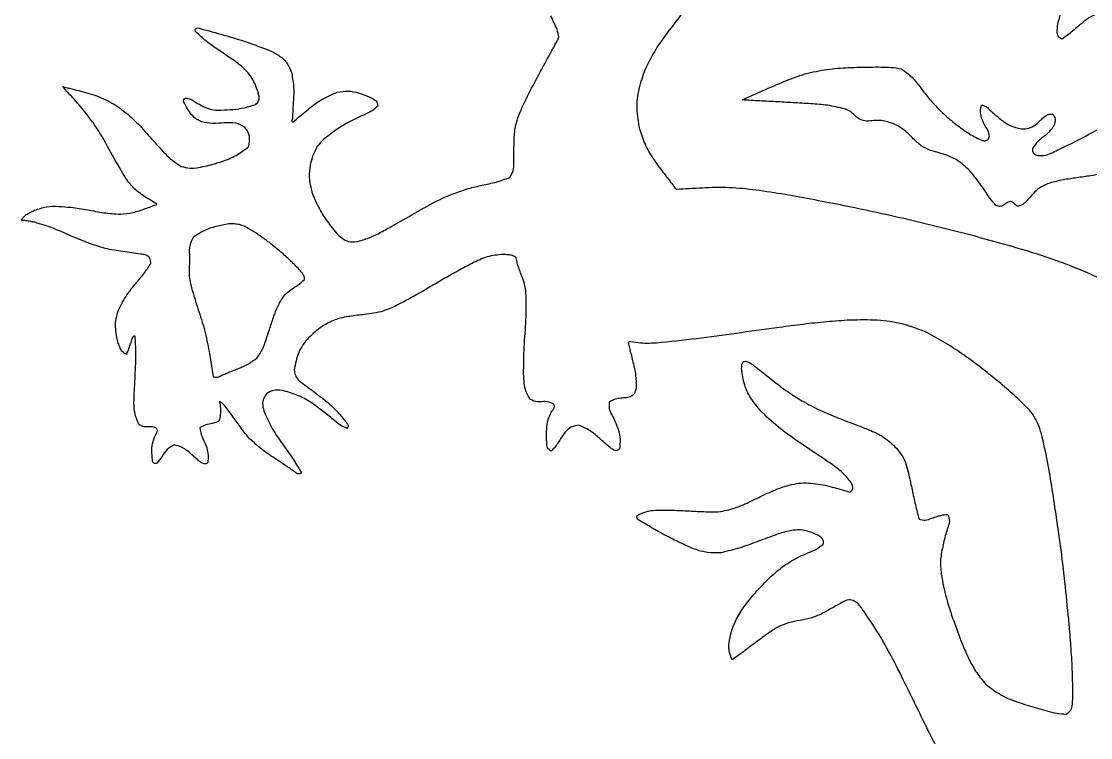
# Model space of a CAD drawing. Extents: x 0 to 290, y 41 to 325.
# Drawn here: x 0 to 127.6, y 148.6 to 234.1 of the extents above; entities that cross this region are included whole.
import ezdxf

# ---------------------------------------------------------------- set-up
doc = ezdxf.new("R2010")
doc.units = 0
doc.layers.get('0').update_dxf_attribs({"linetype": 'CONTINUOUS'})

msp = doc.modelspace()

# ---------------------------------------------------------------- linework, layer by layer
at = {"color": 7}
for points, knots in [([(124.193864, 231.966064), (124.026789, 232.069487), (123.685767, 232.280584), (123.637878, 232.905845), (123.692732, 233.737297), (123.965851, 234.844143), (124.544774, 236.103785), (124.883986, 236.966538), (125.053513, 237.397713)], [0, 0, 0, 0, 0.557717, 1.138368, 1.722043, 3.105797, 4.496334, 5.885578, 5.885578, 5.885578, 5.885578]), ([(78.980736, 235.164771), (78.418905, 234.443666), (77.29545, 233.00172), (75.65974, 230.790528), (74.846768, 229.150219), (74.440627, 228.33076)], [0, 0, 0, 0, 2.744002, 5.486996, 8.225341, 8.225341, 8.225341, 8.225341]), ([(129.196818, 234.984996), (128.836904, 234.978144), (128.113566, 234.964374), (127.190282, 234.362893), (126.639243, 233.915194), (126.363307, 233.691007)], [0, 0, 0, 0, 1.059037, 2.128407, 3.201017, 3.201017, 3.201017, 3.201017]), ([(64.167173, 232.233329), (64.104226, 232.52749), (63.977989, 233.117412), (63.571294, 233.927987), (63.329957, 234.479164), (63.209311, 234.754702)], [0, 0, 0, 0, 0.898636, 1.802163, 2.705356, 2.705356, 2.705356, 2.705356]), ([(126.363307, 233.691007), (126.130375, 233.488803), (125.664752, 233.084603), (124.958371, 232.486344), (124.448631, 232.139444), (124.193864, 231.966064)], [0, 0, 0, 0, 0.925552, 1.850151, 2.774002, 2.774002, 2.774002, 2.774002]), ([(20.769072, 232.892036), (20.75751, 232.995203), (20.733539, 233.209096), (21.077923, 233.3485), (21.265229, 233.266445), (21.359058, 233.22534)], [0, 0, 0, 0, 0.282073, 0.584813, 0.888694, 0.888694, 0.888694, 0.888694]), ([(24.959931, 229.706593), (24.475251, 230.035308), (23.505771, 230.692818), (22.052181, 231.687596), (21.19666, 232.490664), (20.769072, 232.892036)], [0, 0, 0, 0, 1.757681, 3.515795, 5.272483, 5.272483, 5.272483, 5.272483]), ([(21.359058, 233.22534), (22.29777, 232.978075), (24.17521, 232.48354), (26.961025, 231.629475), (28.775432, 230.938478), (29.68244, 230.593053)], [0, 0, 0, 0, 2.912205, 5.824456, 8.735454, 8.735454, 8.735454, 8.735454]), ([(63.503104, 230.93172), (63.578597, 231.076696), (63.729963, 231.367377), (63.982067, 231.78573), (64.106059, 232.08555), (64.167173, 232.233329)], [0, 0, 0, 0, 0.490404, 0.983274, 1.462332, 1.462332, 1.462332, 1.462332]), ([(29.68244, 230.593053), (30.070706, 230.400089), (30.845687, 230.014931), (31.827198, 229.100893), (32.120918, 228.278568), (32.267596, 227.867916)], [0, 0, 0, 0, 1.300545, 2.595893, 3.888027, 3.888027, 3.888027, 3.888027]), ([(59.48426, 223.174278), (59.894178, 224.054542), (60.714225, 225.815526), (62.118612, 228.368874), (63.041656, 230.077529), (63.503104, 230.93172)], [0, 0, 0, 0, 2.912227, 5.825964, 8.738776, 8.738776, 8.738776, 8.738776]), ([(28.245929, 225.621709), (28.046679, 226.187314), (27.647858, 227.319436), (26.435945, 228.691142), (25.452343, 229.367829), (24.959931, 229.706593)], [0, 0, 0, 0, 1.785065, 3.573004, 5.365389, 5.365389, 5.365389, 5.365389]), ([(93.577269, 227.841387), (94.425578, 228.036798), (96.12268, 228.427732), (98.733248, 228.592464), (100.471049, 228.626277), (101.339791, 228.64318)], [0, 0, 0, 0, 2.607321, 5.216127, 7.823987, 7.823987, 7.823987, 7.823987]), ([(101.339791, 228.64318), (101.752994, 228.644395), (102.579271, 228.646824), (103.819307, 228.627325), (104.634556, 228.498367), (105.041136, 228.434053)], [0, 0, 0, 0, 1.240074, 2.479767, 3.71312, 3.71312, 3.71312, 3.71312]), ([(32.267596, 227.867916), (32.367173, 227.310274), (32.566677, 226.19304), (32.452025, 224.491031), (32.396053, 223.361088), (32.368067, 222.7961)], [0, 0, 0, 0, 1.692798, 3.391515, 5.090333, 5.090333, 5.090333, 5.090333]), ([(74.440627, 228.33076), (74.17049, 227.575306), (73.630367, 226.064817), (73.338627, 223.641712), (73.625385, 222.059691), (73.768656, 221.269278)], [0, 0, 0, 0, 2.404433, 4.80753, 7.206996, 7.206996, 7.206996, 7.206996]), ([(86.021051, 224.70618), (86.851583, 225.077003), (88.512724, 225.818684), (91.003554, 226.935794), (92.719695, 227.539639), (93.577269, 227.841387)], [0, 0, 0, 0, 2.729018, 5.458284, 8.184392, 8.184392, 8.184392, 8.184392]), ([(105.041136, 228.434053), (105.48605, 228.113538), (106.379252, 227.470078), (107.350231, 226.127998), (108.035253, 225.273465), (108.377567, 224.846444)], [0, 0, 0, 0, 1.634012, 3.280411, 4.924916, 4.924916, 4.924916, 4.924916]), ([(7.027079, 223.978611), (6.791836, 224.236965), (6.321629, 224.753364), (5.617405, 225.528069), (5.147802, 226.043853), (4.91315, 226.301582)], [0, 0, 0, 0, 1.048226, 2.095199, 3.140842, 3.140842, 3.140842, 3.140842]), ([(4.91315, 226.301582), (5.647102, 226.122033), (7.115254, 225.762873), (9.315193, 225.162221), (10.644194, 224.430998), (11.307911, 224.065818)], [0, 0, 0, 0, 2.269166, 4.539095, 6.803676, 6.803676, 6.803676, 6.803676]), ([(19.483239, 224.309376), (19.427945, 224.396247), (19.32176, 224.563069), (19.449062, 224.880013), (19.643935, 224.918842), (19.74517, 224.939013)], [0, 0, 0, 0, 0.29505, 0.566595, 0.860174, 0.860174, 0.860174, 0.860174]), ([(19.74517, 224.939013), (19.929817, 224.886978), (20.302585, 224.781928), (20.771741, 224.433774), (21.112267, 224.250117), (21.28235, 224.158387)], [0, 0, 0, 0, 0.5706, 1.151935, 1.732034, 1.732034, 1.732034, 1.732034]), ([(27.989304, 224.177013), (28.114285, 224.304459), (28.364417, 224.559525), (28.395446, 225.11814), (28.296099, 225.452738), (28.245929, 225.621709)], [0, 0, 0, 0, 0.519419, 1.039553, 1.570187, 1.570187, 1.570187, 1.570187]), ([(32.434107, 222.081513), (32.977155, 222.539279), (34.063447, 223.454975), (35.738792, 224.798687), (37.053503, 225.35466), (37.709687, 225.632151)], [0, 0, 0, 0, 2.133807, 4.268381, 6.39536, 6.39536, 6.39536, 6.39536]), ([(37.709687, 225.632151), (38.139759, 225.707361), (39.001125, 225.857994), (40.291304, 225.555353), (41.102706, 225.252219), (41.508962, 225.100444)], [0, 0, 0, 0, 1.296956, 2.597594, 3.901796, 3.901796, 3.901796, 3.901796]), ([(41.508962, 225.100444), (41.673095, 225.021818), (42.000511, 224.864973), (42.494572, 224.535968), (42.518571, 224.156528), (42.530324, 223.970709)], [0, 0, 0, 0, 0.554814, 1.106757, 1.636456, 1.636456, 1.636456, 1.636456]), ([(92.397298, 224.362151), (91.688921, 224.402313), (90.272099, 224.482639), (88.146408, 224.592231), (86.729447, 224.6682), (86.021051, 224.70618)], [0, 0, 0, 0, 2.128538, 4.257286, 6.385527, 6.385527, 6.385527, 6.385527]), ([(108.377567, 224.846444), (108.789646, 224.384943), (109.614116, 223.461592), (110.996155, 222.216444), (111.991491, 221.480866), (112.48898, 221.113209)], [0, 0, 0, 0, 1.855189, 3.711784, 5.56704, 5.56704, 5.56704, 5.56704]), ([(12.331813, 215.55456), (11.772979, 216.511073), (10.655142, 218.424389), (9.107201, 221.377743), (7.720074, 223.112129), (7.027079, 223.978611)], [0, 0, 0, 0, 3.324928, 6.65087, 9.971364, 9.971364, 9.971364, 9.971364]), ([(11.307911, 224.065818), (11.933586, 223.605746), (13.186086, 222.684756), (14.753492, 220.953255), (15.78302, 219.793454), (16.297769, 219.213571)], [0, 0, 0, 0, 2.323805, 4.651886, 6.979832, 6.979832, 6.979832, 6.979832]), ([(21.507224, 222.084336), (21.203154, 222.244012), (20.592034, 222.564929), (19.952714, 223.397432), (19.639626, 224.005598), (19.483239, 224.309376)], [0, 0, 0, 0, 1.019185, 2.048362, 3.075468, 3.075468, 3.075468, 3.075468]), ([(21.28235, 224.158387), (21.54551, 224.011606), (22.070271, 223.718915), (22.953821, 223.48022), (23.555266, 223.498448), (23.85664, 223.507582)], [0, 0, 0, 0, 0.902435, 1.799521, 2.700502, 2.700502, 2.700502, 2.700502]), ([(23.85664, 223.507582), (24.323965, 223.523806), (25.258672, 223.556256), (26.655344, 223.740736), (27.545031, 224.031712), (27.989304, 224.177013)], [0, 0, 0, 0, 1.403088, 2.80634, 4.206001, 4.206001, 4.206001, 4.206001]), ([(42.530324, 223.970709), (42.418913, 223.85031), (42.193622, 223.606842), (41.75793, 223.361445), (41.464646, 223.20659), (41.318462, 223.129404)], [0, 0, 0, 0, 0.489117, 0.989075, 1.485922, 1.485922, 1.485922, 1.485922]), ([(98.50882, 223.578984), (97.844121, 223.749227), (96.512779, 224.09021), (94.453095, 224.236841), (93.082672, 224.320374), (92.397298, 224.362151)], [0, 0, 0, 0, 2.054203, 4.114418, 6.175613, 6.175613, 6.175613, 6.175613]), ([(100.040722, 222.409738), (99.866241, 222.534087), (99.515418, 222.784112), (99.091922, 223.284585), (98.702925, 223.480984), (98.50882, 223.578984)], [0, 0, 0, 0, 0.641495, 1.289825, 1.935536, 1.935536, 1.935536, 1.935536]), ([(114.65306, 222.454611), (114.602242, 222.630703), (114.500458, 222.9834), (114.473034, 223.53984), (114.549054, 223.899475), (114.58702, 224.079082)], [0, 0, 0, 0, 0.548876, 1.099349, 1.648536, 1.648536, 1.648536, 1.648536]), ([(114.58702, 224.079082), (114.749317, 224.064706), (115.083624, 224.035092), (115.427841, 223.653514), (115.677323, 223.439584), (115.801422, 223.333169)], [0, 0, 0, 0, 0.47167, 0.971571, 1.466355, 1.466355, 1.466355, 1.466355]), ([(25.581666, 221.949433), (25.127342, 221.9708), (24.216711, 222.013628), (22.852389, 221.820782), (21.954239, 221.996753), (21.507224, 222.084336)], [0, 0, 0, 0, 1.363399, 2.732746, 4.08959, 4.08959, 4.08959, 4.08959]), ([(32.368067, 222.7961), (32.373094, 222.695877), (32.383634, 222.485751), (32.209378, 222.128173), (32.386526, 222.091392), (32.434107, 222.081513)], [0, 0, 0, 0, 0.321764, 0.674608, 0.804184, 0.804184, 0.804184, 0.804184]), ([(41.318462, 223.129404), (40.677594, 222.832509), (39.396094, 222.238827), (37.538984, 221.199381), (36.45161, 220.293541), (35.90798, 219.840669)], [0, 0, 0, 0, 2.1197, 4.238621, 6.357097, 6.357097, 6.357097, 6.357097]), ([(58.793662, 218.089198), (58.794921, 218.663571), (58.797437, 219.811438), (58.910667, 221.544013), (59.293196, 222.631237), (59.48426, 223.174278)], [0, 0, 0, 0, 1.725334, 3.44803, 5.167108, 5.167108, 5.167108, 5.167108]), ([(102.686556, 222.253669), (102.388382, 222.261368), (101.791208, 222.276786), (100.89219, 222.104589), (100.322873, 222.308621), (100.040722, 222.409738)], [0, 0, 0, 0, 0.895918, 1.794323, 2.67704, 2.67704, 2.67704, 2.67704]), ([(106.464664, 220.083944), (106.116721, 220.435055), (105.42083, 221.137282), (104.132962, 221.918811), (103.168135, 222.142178), (102.686556, 222.253669)], [0, 0, 0, 0, 1.480914, 2.961849, 4.437672, 4.437672, 4.437672, 4.437672]), ([(115.552784, 220.367296), (115.506084, 220.617888), (115.411644, 221.12465), (114.925414, 221.735978), (114.743599, 222.215716), (114.65306, 222.454611)], [0, 0, 0, 0, 0.753417, 1.523605, 2.287564, 2.287564, 2.287564, 2.287564]), ([(115.801422, 223.333169), (116.148859, 223.023349), (116.842707, 222.404621), (117.99707, 221.578178), (118.909523, 221.359947), (119.365324, 221.250933)], [0, 0, 0, 0, 1.399888, 2.795651, 4.188817, 4.188817, 4.188817, 4.188817]), ([(119.365324, 221.250933), (119.664436, 221.254804), (120.262464, 221.262543), (121.076881, 221.694315), (121.484063, 222.126594), (121.688296, 222.343416)], [0, 0, 0, 0, 0.887038, 1.773502, 2.665576, 2.665576, 2.665576, 2.665576]), ([(121.688296, 222.343416), (121.820546, 222.463717), (122.0849, 222.704185), (122.547613, 223.017177), (122.912404, 223.008998), (123.093198, 223.004944)], [0, 0, 0, 0, 0.539878, 1.07915, 1.609032, 1.609032, 1.609032, 1.609032]), ([(123.093198, 223.004944), (123.219761, 222.828001), (123.472994, 222.473965), (123.366293, 221.7919), (123.124891, 221.442776), (123.003169, 221.266738)], [0, 0, 0, 0, 0.630589, 1.261709, 1.903597, 1.903597, 1.903597, 1.903597]), ([(123.93168, 218.827491), (124.765112, 219.238843), (126.432095, 220.061606), (128.878822, 221.400239), (130.514059, 222.28485), (131.331829, 222.727238)], [0, 0, 0, 0, 2.787933, 5.576261, 8.365626, 8.365626, 8.365626, 8.365626]), ([(27.118846, 219.118462), (27.203321, 219.521771), (27.372685, 220.330364), (26.757023, 221.537566), (25.971934, 221.812676), (25.581666, 221.949433)], [0, 0, 0, 0, 1.214484, 2.434914, 3.641271, 3.641271, 3.641271, 3.641271]), ([(73.768656, 221.269278), (73.973619, 220.641462), (74.383624, 219.385591), (75.385991, 217.664912), (76.186061, 216.616289), (76.586362, 216.091629)], [0, 0, 0, 0, 1.976537, 3.95383, 5.933752, 5.933752, 5.933752, 5.933752]), ([(112.48898, 221.113209), (112.716013, 220.96041), (113.170258, 220.654692), (113.877241, 220.234802), (114.378943, 220.015945), (114.629353, 219.906709)], [0, 0, 0, 0, 0.821108, 1.642867, 2.461743, 2.461743, 2.461743, 2.461743]), ([(123.003169, 221.266738), (122.755331, 220.993702), (122.25775, 220.445533), (121.313655, 219.837254), (120.902748, 219.217102), (120.698824, 218.909336)], [0, 0, 0, 0, 1.103719, 2.215923, 3.311685, 3.311685, 3.311685, 3.311685]), ([(35.90798, 219.840669), (35.739765, 219.662331), (35.401836, 219.304066), (35.043303, 218.653991), (34.850707, 218.201436), (34.754538, 217.975462)], [0, 0, 0, 0, 0.732755, 1.472043, 2.209353, 2.209353, 2.209353, 2.209353]), ([(109.732233, 218.332473), (109.326707, 218.439599), (108.517156, 218.653455), (107.35389, 219.184649), (106.761098, 219.784154), (106.464664, 220.083944)], [0, 0, 0, 0, 1.259677, 2.514689, 3.770025, 3.770025, 3.770025, 3.770025]), ([(114.629353, 219.906709), (114.762119, 219.870527), (115.020925, 219.799997), (115.442796, 219.965084), (115.51572, 220.231756), (115.552784, 220.367296)], [0, 0, 0, 0, 0.408629, 0.796557, 1.19752, 1.19752, 1.19752, 1.19752]), ([(16.297769, 219.213571), (16.576959, 218.9078), (17.1354, 218.296192), (18.029809, 217.424872), (18.738184, 216.992576), (19.091656, 216.776864)], [0, 0, 0, 0, 1.243205, 2.486683, 3.725148, 3.725148, 3.725148, 3.725148]), ([(22.187182, 216.845727), (22.774092, 217.007984), (23.946974, 217.332238), (25.659008, 218.012589), (26.63247, 218.750017), (27.118846, 219.118462)], [0, 0, 0, 0, 1.828332, 3.653738, 5.476488, 5.476488, 5.476488, 5.476488]), ([(114.227187, 214.975158), (113.836694, 215.479117), (113.056726, 216.485722), (111.555232, 217.727816), (110.3397, 218.130987), (109.732233, 218.332473)], [0, 0, 0, 0, 1.912753, 3.820522, 5.726414, 5.726414, 5.726414, 5.726414]), ([(120.698824, 218.909336), (120.68658, 218.763277), (120.662185, 218.472291), (120.999994, 218.138026), (121.28096, 218.08804), (121.423571, 218.062669)], [0, 0, 0, 0, 0.421293, 0.839322, 1.270211, 1.270211, 1.270211, 1.270211]), ([(121.423571, 218.062669), (121.720608, 218.055689), (122.319845, 218.041607), (123.124951, 218.458465), (123.662949, 218.704564), (123.93168, 218.827491)], [0, 0, 0, 0, 0.876928, 1.769099, 2.659494, 2.659494, 2.659494, 2.659494]), ([(34.754538, 217.975462), (34.622271, 217.514056), (34.357909, 216.591842), (34.323299, 215.134688), (34.545452, 214.201266), (34.656607, 213.734227)], [0, 0, 0, 0, 1.436424, 2.870987, 4.307574, 4.307574, 4.307574, 4.307574]), ([(58.291024, 215.446187), (58.452202, 215.707144), (58.777717, 216.234177), (58.791755, 217.174), (58.793027, 217.784246), (58.793662, 218.089198)], [0, 0, 0, 0, 0.90323, 1.824176, 2.744093, 2.744093, 2.744093, 2.744093]), ([(135.104858, 217.451658), (134.286558, 217.203435), (132.650016, 216.707007), (130.161237, 216.074078), (128.474126, 215.789455), (127.630484, 215.647129)], [0, 0, 0, 0, 2.565422, 5.13066, 7.696418, 7.696418, 7.696418, 7.696418]), ([(19.091656, 216.776864), (19.429107, 216.681216), (20.107076, 216.48905), (21.161515, 216.639938), (21.845388, 216.777149), (22.187182, 216.845727)], [0, 0, 0, 0, 1.040666, 2.090788, 3.140036, 3.140036, 3.140036, 3.140036]), ([(76.586362, 216.091629), (76.759227, 215.865651), (77.105054, 215.413568), (77.62328, 214.73515), (77.969107, 214.283066), (78.141971, 214.057089)], [0, 0, 0, 0, 0.85354, 1.707567, 2.561108, 2.561108, 2.561108, 2.561108]), ([(16.213102, 212.24748), (15.722501, 212.54279), (14.742131, 213.13291), (13.325464, 214.141548), (12.662718, 215.083999), (12.331813, 215.55456)], [0, 0, 0, 0, 1.721291, 3.439661, 5.15319, 5.15319, 5.15319, 5.15319]), ([(53.348749, 214.141756), (53.901644, 214.273185), (55.007723, 214.536112), (56.684702, 214.86549), (57.755715, 215.252669), (58.291024, 215.446187)], [0, 0, 0, 0, 1.705375, 3.411645, 5.116656, 5.116656, 5.116656, 5.116656]), ([(116.335951, 212.112578), (116.073478, 212.408736), (115.547833, 213.001842), (114.929882, 214.018614), (114.461317, 214.656448), (114.227187, 214.975158)], [0, 0, 0, 0, 1.184723, 2.372604, 3.558946, 3.558946, 3.558946, 3.558946]), ([(122.746629, 214.784658), (122.417026, 214.653207), (121.758111, 214.390422), (120.928488, 213.708455), (120.465166, 213.175569), (120.233158, 212.908727)], [0, 0, 0, 0, 1.058983, 2.117029, 3.178244, 3.178244, 3.178244, 3.178244]), ([(127.630484, 215.647129), (127.084702, 215.567388), (125.992806, 215.407858), (124.34979, 215.195841), (123.280576, 214.921606), (122.746629, 214.784658)], [0, 0, 0, 0, 1.65513, 3.311269, 4.963324, 4.963324, 4.963324, 4.963324]), ([(34.656607, 213.734227), (34.91001, 213.121625), (35.417125, 211.895679), (36.452748, 210.185822), (37.308543, 209.171731), (37.736216, 208.664951)], [0, 0, 0, 0, 1.987162, 3.976738, 5.964229, 5.964229, 5.964229, 5.964229]), ([(44.48556, 209.781422), (45.440653, 210.32733), (47.350716, 211.419075), (50.224304, 213.063389), (52.307935, 213.782531), (53.348749, 214.141756)], [0, 0, 0, 0, 3.302446, 6.604466, 9.900142, 9.900142, 9.900142, 9.900142]), ([(78.141971, 214.057089), (79.199455, 214.119033), (81.314158, 214.242906), (84.498107, 214.351046), (86.605327, 214.103886), (87.658787, 213.980324)], [0, 0, 0, 0, 3.179213, 6.357627, 9.535131, 9.535131, 9.535131, 9.535131]), ([(87.658787, 213.980324), (88.834911, 213.813875), (91.187304, 213.480955), (94.686879, 212.806094), (97.017923, 212.349014), (98.183418, 212.12048)], [0, 0, 0, 0, 3.562962, 7.126365, 10.6896, 10.6896, 10.6896, 10.6896]), ([(1.582152, 211.533176), (2.047476, 211.690819), (2.980023, 212.006749), (4.46655, 212.030478), (5.441599, 211.935255), (5.929094, 211.887647)], [0, 0, 0, 0, 1.465511, 2.937, 4.408315, 4.408315, 4.408315, 4.408315]), ([(5.929094, 211.887647), (6.583173, 211.792288), (7.89163, 211.601529), (9.836077, 211.202571), (11.154684, 211.101766), (11.81323, 211.051422)], [0, 0, 0, 0, 1.983007, 3.966915, 5.946268, 5.946268, 5.946268, 5.946268]), ([(11.81323, 211.051422), (12.318828, 211.109406), (13.331552, 211.225549), (14.781701, 211.72031), (15.735995, 212.071766), (16.213102, 212.24748)], [0, 0, 0, 0, 1.522279, 3.049158, 4.575785, 4.575785, 4.575785, 4.575785]), ([(98.183418, 212.12048), (99.915196, 211.758777), (103.378902, 211.035341), (108.547496, 209.825372), (111.974202, 208.942448), (113.687578, 208.50098)], [0, 0, 0, 0, 5.307318, 10.6151, 15.923021, 15.923021, 15.923021, 15.923021]), ([(117.806893, 212.517284), (117.655226, 212.420692), (117.35228, 212.227754), (116.860426, 211.909225), (116.508146, 212.045813), (116.335951, 212.112578)], [0, 0, 0, 0, 0.548825, 1.096245, 1.619678, 1.619678, 1.619678, 1.619678]), ([(118.870589, 212.022549), (118.758882, 212.105396), (118.534941, 212.271482), (118.239239, 212.639217), (117.948258, 212.557153), (117.806893, 212.517284)], [0, 0, 0, 0, 0.425429, 0.852863, 1.256721, 1.256721, 1.256721, 1.256721]), ([(120.233158, 212.908727), (120.10669, 212.771372), (119.853052, 212.4959), (119.42981, 212.09937), (119.054276, 212.047782), (118.870589, 212.022549)], [0, 0, 0, 0, 0.564234, 1.131605, 1.674845, 1.674845, 1.674845, 1.674845]), ([(0, 210.34502), (0.121633, 210.534536), (0.36736, 210.917403), (0.982365, 211.229572), (1.382381, 211.432054), (1.582152, 211.533176)], [0, 0, 0, 0, 0.663475, 1.340369, 2.015662, 2.015662, 2.015662, 2.015662]), ([(1.613902, 210.093842), (1.436084, 210.12918), (1.080222, 210.199899), (0.541223, 210.279289), (0.180525, 210.323096), (0, 210.34502)], [0, 0, 0, 0, 0.543811, 1.088312, 1.633874, 1.633874, 1.633874, 1.633874]), ([(7.982204, 207.628067), (7.277004, 207.909238), (5.865949, 208.471843), (3.796632, 209.433786), (2.341073, 209.873946), (1.613902, 210.093842)], [0, 0, 0, 0, 2.27778, 4.557675, 6.833765, 6.833765, 6.833765, 6.833765]), ([(24.772084, 209.89798), (24.266324, 209.802512), (23.255162, 209.611643), (21.757676, 209.169191), (20.909123, 208.578508), (20.485975, 208.283951)], [0, 0, 0, 0, 1.546462, 3.091826, 4.628996, 4.628996, 4.628996, 4.628996]), ([(26.616152, 209.630716), (26.418299, 209.699747), (26.023395, 209.83753), (25.39736, 209.9133), (24.980624, 209.903089), (24.772084, 209.89798)], [0, 0, 0, 0, 0.627174, 1.251804, 1.877467, 1.877467, 1.877467, 1.877467]), ([(29.772469, 207.532676), (29.43585, 207.787082), (28.762465, 208.296004), (27.72112, 209.016622), (26.984029, 209.426265), (26.616152, 209.630716)], [0, 0, 0, 0, 1.265956, 2.532462, 3.794381, 3.794381, 3.794381, 3.794381]), ([(40.180824, 207.818284), (40.686541, 207.968009), (41.699645, 208.267952), (43.102934, 209.011438), (44.024643, 209.524738), (44.48556, 209.781422)], [0, 0, 0, 0, 1.578252, 3.16172, 4.745619, 4.745619, 4.745619, 4.745619]), ([(20.485975, 208.283951), (20.32853, 207.959811), (20.011582, 207.307292), (20.061153, 206.211516), (20.05334, 205.496055), (20.049434, 205.138302)], [0, 0, 0, 0, 1.063767, 2.141448, 3.219266, 3.219266, 3.219266, 3.219266]), ([(37.736216, 208.664951), (37.959097, 208.460449), (38.403296, 208.05288), (39.274814, 207.691395), (39.878592, 207.775956), (40.180824, 207.818284)], [0, 0, 0, 0, 0.906169, 1.805973, 2.707831, 2.707831, 2.707831, 2.707831]), ([(113.687578, 208.50098), (115.245606, 208.070524), (118.361391, 207.209688), (123.014396, 205.827896), (126.007348, 204.602499), (127.503484, 203.98994)], [0, 0, 0, 0, 4.850063, 9.699283, 14.546301, 14.546301, 14.546301, 14.546301]), ([(14.226145, 206.310371), (13.522954, 206.412137), (12.116346, 206.615702), (9.995737, 206.90973), (8.653088, 207.388726), (7.982204, 207.628067)], [0, 0, 0, 0, 2.133181, 4.26705, 6.398117, 6.398117, 6.398117, 6.398117]), ([(33.153773, 204.468871), (32.800458, 204.832405), (32.093262, 205.560053), (30.950572, 206.56743), (30.165217, 207.210888), (29.772469, 207.532676)], [0, 0, 0, 0, 1.520311, 3.043053, 4.566347, 4.566347, 4.566347, 4.566347]), ([(15.445825, 205.185998), (15.437383, 205.400844), (15.420364, 205.833957), (14.854043, 206.244187), (14.436412, 206.288208), (14.226145, 206.310371)], [0, 0, 0, 0, 0.615304, 1.240401, 1.874249, 1.874249, 1.874249, 1.874249]), ([(57.523662, 206.268038), (56.87888, 206.201325), (55.586386, 206.067596), (53.818772, 205.222556), (52.685248, 204.60719), (52.118542, 204.299538)], [0, 0, 0, 0, 1.930316, 3.869402, 5.808104, 5.808104, 5.808104, 5.808104]), ([(59.074191, 205.847244), (58.926446, 205.952815), (58.626174, 206.167372), (58.068659, 206.21953), (57.704919, 206.251905), (57.523662, 206.268038)], [0, 0, 0, 0, 0.535209, 1.087735, 1.636545, 1.636545, 1.636545, 1.636545]), ([(59.595456, 204.058802), (59.517592, 204.251934), (59.361911, 204.638085), (59.189742, 205.237575), (59.112593, 205.644629), (59.074191, 205.847244)], [0, 0, 0, 0, 0.62443, 1.248498, 1.867002, 1.867002, 1.867002, 1.867002]), ([(12.739257, 201.629998), (13.043596, 202.023203), (13.652411, 202.809793), (14.648074, 203.924494), (15.180135, 204.765855), (15.445825, 205.185998)], [0, 0, 0, 0, 1.491789, 2.984255, 4.472909, 4.472909, 4.472909, 4.472909]), ([(20.049434, 205.138302), (20.03924, 204.815717), (20.018893, 204.171788), (20.049909, 203.198905), (20.22417, 202.57645), (20.311364, 202.264998)], [0, 0, 0, 0, 0.969165, 1.934596, 2.901425, 2.901425, 2.901425, 2.901425]), ([(33.796676, 203.259831), (33.785681, 203.414641), (33.763158, 203.731791), (33.463546, 204.113628), (33.256702, 204.350834), (33.153773, 204.468871)], [0, 0, 0, 0, 0.455451, 0.933051, 1.406118, 1.406118, 1.406118, 1.406118]), ([(52.118542, 204.299538), (51.242713, 203.806471), (49.490813, 202.820202), (46.911738, 201.255682), (45.12115, 200.341037), (44.226198, 199.883889)], [0, 0, 0, 0, 3.015274, 6.031379, 9.045178, 9.045178, 9.045178, 9.045178]), ([(31.433911, 201.418331), (31.681034, 201.643518), (32.176189, 202.09472), (33.048031, 202.59652), (33.547873, 203.039388), (33.796676, 203.259831)], [0, 0, 0, 0, 1.000307, 2.004297, 2.999348, 2.999348, 2.999348, 2.999348]), ([(60.232996, 201.717204), (60.19824, 201.986035), (60.128812, 202.52304), (59.897945, 203.304743), (59.696431, 203.807085), (59.595456, 204.058802)], [0, 0, 0, 0, 0.812119, 1.622255, 2.435918, 2.435918, 2.435918, 2.435918]), ([(127.503484, 203.98994), (127.830511, 203.832889), (128.482964, 203.519556), (129.388298, 202.889775), (129.812645, 202.298693), (130.024858, 202.003096)], [0, 0, 0, 0, 1.089384, 2.173439, 3.257905, 3.257905, 3.257905, 3.257905]), ([(20.311364, 202.264998), (20.56088, 201.42441), (21.059927, 199.743188), (21.929199, 197.25493), (22.242368, 195.527202), (22.398849, 194.663907)], [0, 0, 0, 0, 2.631147, 5.262442, 7.890271, 7.890271, 7.890271, 7.890271]), ([(59.952467, 191.970378), (59.955685, 193.054506), (59.962124, 195.223721), (60.297387, 198.463653), (60.254451, 200.633097), (60.232996, 201.717204)], [0, 0, 0, 0, 3.250824, 6.504522, 9.754531, 9.754531, 9.754531, 9.754531]), ([(11.506341, 195.822711), (11.365084, 196.497598), (11.082178, 197.849248), (11.60429, 199.910669), (12.360732, 201.056581), (12.739257, 201.629998)], [0, 0, 0, 0, 2.047387, 4.100463, 6.156841, 6.156841, 6.156841, 6.156841]), ([(29.61386, 197.288291), (29.770466, 197.76735), (30.083605, 198.725244), (30.596493, 200.15616), (31.155129, 200.998145), (31.433911, 201.418331)], [0, 0, 0, 0, 1.513678, 3.026651, 4.533833, 4.533833, 4.533833, 4.533833]), ([(44.226198, 199.883889), (43.87604, 199.749455), (43.176442, 199.480864), (42.082024, 199.207432), (41.336802, 199.129156), (40.963991, 199.089998)], [0, 0, 0, 0, 1.12473, 2.247159, 3.370791, 3.370791, 3.370791, 3.370791]), ([(40.963991, 199.089998), (40.374985, 199.023965), (39.197804, 198.891992), (37.432478, 198.543267), (36.401538, 197.944524), (35.886813, 197.645584)], [0, 0, 0, 0, 1.781352, 3.560191, 5.333901, 5.333901, 5.333901, 5.333901]), ([(98.583044, 198.399682), (97.643157, 198.330734), (95.763667, 198.192858), (92.953697, 197.878288), (91.087107, 197.619123), (90.153631, 197.489516)], [0, 0, 0, 0, 2.827035, 5.653208, 8.480473, 8.480473, 8.480473, 8.480473]), ([(107.877469, 197.026389), (106.888735, 197.396161), (104.910284, 198.136074), (101.742066, 198.486362), (99.636291, 198.428582), (98.583044, 198.399682)], [0, 0, 0, 0, 3.156303, 6.315746, 9.477344, 9.477344, 9.477344, 9.477344]), ([(28.103068, 193.867476), (28.340521, 194.211978), (28.816618, 194.90271), (29.210904, 196.101734), (29.479534, 196.89275), (29.61386, 197.288291)], [0, 0, 0, 0, 1.248585, 2.503426, 3.758474, 3.758474, 3.758474, 3.758474]), ([(35.886813, 197.645584), (35.322537, 197.222095), (34.193842, 196.37501), (32.970324, 194.577783), (32.697403, 193.188158), (32.561107, 192.494182)], [0, 0, 0, 0, 2.110161, 4.220852, 6.326468, 6.326468, 6.326468, 6.326468]), ([(90.153631, 197.489516), (88.561414, 197.271305), (85.376846, 196.834866), (80.601671, 196.164622), (77.404297, 195.832627), (75.805736, 195.666642)], [0, 0, 0, 0, 4.821408, 9.643221, 14.46428, 14.46428, 14.46428, 14.46428]), ([(114.325118, 192.909613), (113.640072, 193.415157), (112.270111, 194.426148), (110.132754, 195.828852), (108.629031, 196.627316), (107.877469, 197.026389)], [0, 0, 0, 0, 2.55419, 5.107895, 7.659569, 7.659569, 7.659569, 7.659569]), ([(12.551382, 194.322418), (12.366158, 194.424513), (11.990183, 194.631749), (11.731336, 195.234587), (11.581311, 195.626746), (11.506341, 195.822711)], [0, 0, 0, 0, 0.617111, 1.252636, 1.887425, 1.887425, 1.887425, 1.887425]), ([(13.104368, 195.886211), (13.0428, 195.712477), (12.919686, 195.365071), (12.736064, 194.843557), (12.61295, 194.496152), (12.551382, 194.322418)], [0, 0, 0, 0, 0.552962, 1.105725, 1.658687, 1.658687, 1.658687, 1.658687]), ([(13.585867, 196.497222), (13.489144, 196.498102), (13.277353, 196.500028), (13.204299, 196.162525), (13.13745, 195.977683), (13.104368, 195.886211)], [0, 0, 0, 0, 0.259645, 0.568535, 0.871143, 0.871143, 0.871143, 0.871143]), ([(13.509159, 190.361711), (13.545404, 191.043081), (13.617887, 192.405716), (13.701488, 194.452804), (13.624402, 195.815848), (13.585867, 196.497222)], [0, 0, 0, 0, 2.047361, 4.094408, 6.14057, 6.14057, 6.14057, 6.14057]), ([(72.519822, 195.859682), (72.486835, 195.75697), (72.417986, 195.542595), (72.575532, 195.233589), (72.614312, 195.013749), (72.633558, 194.904642)], [0, 0, 0, 0, 0.311492, 0.650123, 0.983776, 0.983776, 0.983776, 0.983776]), ([(75.805736, 195.666642), (75.439344, 195.64907), (74.706602, 195.613929), (73.606081, 195.683713), (72.88197, 195.801016), (72.519822, 195.859682)], [0, 0, 0, 0, 1.099855, 2.199588, 3.299879, 3.299879, 3.299879, 3.299879]), ([(22.398849, 194.663907), (22.451295, 194.327494), (22.556174, 193.654751), (22.733707, 192.648642), (22.852631, 191.977963), (22.912126, 191.642436)], [0, 0, 0, 0, 1.021404, 2.042552, 3.064843, 3.064843, 3.064843, 3.064843]), ([(72.633558, 194.904642), (72.75751, 194.396489), (73.005486, 193.379884), (73.368282, 191.846279), (73.386478, 190.797743), (73.395558, 190.274504)], [0, 0, 0, 0, 1.57052, 3.141965, 4.707256, 4.707256, 4.707256, 4.707256]), ([(24.422834, 192.023436), (24.846926, 192.199302), (25.695216, 192.551078), (26.975711, 193.073547), (27.727921, 193.603283), (28.103068, 193.867476)], [0, 0, 0, 0, 1.378626, 2.757593, 4.129549, 4.129549, 4.129549, 4.129549]), ([(85.975896, 192.629084), (85.981749, 192.752184), (85.993347, 192.996111), (86.044826, 193.411264), (86.297797, 193.483215), (86.420396, 193.518084)], [0, 0, 0, 0, 0.380037, 0.753061, 1.103843, 1.103843, 1.103843, 1.103843]), ([(86.420396, 193.518084), (86.637115, 193.44582), (87.075051, 193.299791), (87.600887, 192.843928), (87.969668, 192.570047), (88.153522, 192.433504)], [0, 0, 0, 0, 0.678516, 1.371112, 2.059687, 2.059687, 2.059687, 2.059687]), ([(119.791198, 188.22416), (119.214966, 188.78001), (118.06239, 189.891819), (116.206267, 191.417671), (114.95214, 192.412321), (114.325118, 192.909613)], [0, 0, 0, 0, 2.400961, 4.802394, 7.203513, 7.203513, 7.203513, 7.203513]), ([(22.912126, 191.642436), (23.087679, 191.616076), (23.445567, 191.562339), (23.923894, 191.836479), (24.256746, 191.961201), (24.422834, 192.023436)], [0, 0, 0, 0, 0.517381, 1.05475, 1.589941, 1.589941, 1.589941, 1.589941]), ([(32.561107, 192.494182), (32.597101, 192.273358), (32.668762, 191.833715), (33.026724, 191.243155), (33.394682, 190.989377), (33.579647, 190.861809)], [0, 0, 0, 0, 0.667742, 1.329422, 1.998231, 1.998231, 1.998231, 1.998231]), ([(60.770064, 188.941004), (60.572804, 189.237551), (60.176066, 189.833978), (60.019394, 190.908208), (59.974783, 191.616212), (59.952467, 191.970378)], [0, 0, 0, 0, 1.055526, 2.122921, 3.191306, 3.191306, 3.191306, 3.191306]), ([(88.4682, 187.329798), (88.029004, 187.830629), (87.151424, 188.831367), (86.223458, 190.641674), (86.05837, 191.966988), (85.975896, 192.629084)], [0, 0, 0, 0, 1.996445, 3.989204, 5.978595, 5.978595, 5.978595, 5.978595]), ([(88.153522, 192.433504), (88.667111, 192.024509), (89.694294, 191.206514), (91.249694, 189.994072), (92.356677, 189.285155), (92.910378, 188.930562)], [0, 0, 0, 0, 1.96995, 3.939918, 5.911377, 5.911377, 5.911377, 5.911377]), ([(13.990687, 186.009562), (13.808738, 186.469061), (13.443673, 187.391011), (13.428791, 188.888025), (13.482371, 189.870501), (13.509159, 190.361711)], [0, 0, 0, 0, 1.470173, 2.949789, 4.429235, 4.429235, 4.429235, 4.429235]), ([(33.579647, 190.861809), (34.199141, 190.399087), (35.437605, 189.474037), (37.283551, 188.050395), (38.262951, 186.848281), (38.752216, 186.247758)], [0, 0, 0, 0, 2.322014, 4.642055, 6.957981, 6.957981, 6.957981, 6.957981]), ([(73.395558, 190.274504), (73.33937, 190.062683), (73.22753, 189.641065), (72.697007, 189.182795), (72.260262, 189.150532), (72.040891, 189.134327)], [0, 0, 0, 0, 0.648037, 1.289882, 1.937622, 1.937622, 1.937622, 1.937622]), ([(29.283096, 189.652769), (29.114219, 189.411107), (28.775342, 188.926175), (28.792169, 188.006637), (28.99389, 187.460902), (29.095136, 187.186993)], [0, 0, 0, 0, 0.864896, 1.735548, 2.612868, 2.612868, 2.612868, 2.612868]), ([(32.016136, 189.785131), (31.711004, 189.865143), (31.101608, 190.02494), (30.122206, 190.120926), (29.561308, 189.807989), (29.283096, 189.652769)], [0, 0, 0, 0, 0.952107, 1.901506, 2.835879, 2.835879, 2.835879, 2.835879]), ([(36.728118, 186.940896), (36.246544, 187.324026), (35.283895, 188.089892), (33.754488, 189.146973), (32.595329, 189.572506), (32.016136, 189.785131)], [0, 0, 0, 0, 1.848099, 3.694289, 5.538023, 5.538023, 5.538023, 5.538023]), ([(63.420978, 188.470258), (63.134303, 188.57954), (62.550317, 188.802159), (61.614465, 188.530016), (61.047791, 188.805829), (60.770064, 188.941004)], [0, 0, 0, 0, 0.900626, 1.834671, 2.732444, 2.732444, 2.732444, 2.732444]), ([(72.040891, 189.134327), (71.82524, 189.11002), (71.394153, 189.061432), (70.738162, 188.970568), (70.364526, 188.740862), (70.178224, 188.626327)], [0, 0, 0, 0, 0.653165, 1.305678, 1.954597, 1.954597, 1.954597, 1.954597]), ([(92.910378, 188.930562), (93.613814, 188.538572), (95.021278, 187.754262), (97.251994, 186.818022), (98.758262, 186.247292), (99.511556, 185.961867)], [0, 0, 0, 0, 2.41406, 4.830146, 7.247256, 7.247256, 7.247256, 7.247256]), ([(23.655584, 188.681642), (23.694839, 188.422919), (23.773278, 187.905935), (23.774804, 187.113869), (23.645972, 186.60528), (23.581501, 186.350769)], [0, 0, 0, 0, 0.78509, 1.568781, 2.353811, 2.353811, 2.353811, 2.353811]), ([(24.322306, 188.144573), (24.246293, 188.215275), (24.088503, 188.36204), (23.888332, 188.574784), (23.720698, 188.651747), (23.655584, 188.681642)], [0, 0, 0, 0, 0.312329, 0.648345, 0.86176, 0.86176, 0.86176, 0.86176]), ([(27.235263, 184.252729), (26.897029, 184.67435), (26.220427, 185.517756), (25.295389, 186.849348), (24.646495, 187.713061), (24.322306, 188.144573)], [0, 0, 0, 0, 1.621077, 3.242788, 4.861916, 4.861916, 4.861916, 4.861916]), ([(63.293978, 187.53074), (63.378706, 187.621483), (63.544928, 187.799504), (63.699867, 188.194888), (63.513292, 188.379109), (63.420978, 188.470258)], [0, 0, 0, 0, 0.379457, 0.744421, 1.101845, 1.101845, 1.101845, 1.101845]), ([(70.178224, 188.626327), (70.150279, 188.347475), (70.093771, 187.783611), (70.535987, 187.045205), (70.763188, 186.53982), (70.876724, 186.287269)], [0, 0, 0, 0, 0.818656, 1.655398, 2.491205, 2.491205, 2.491205, 2.491205]), ([(121.76506, 184.834953), (121.628146, 185.254991), (121.354617, 186.094147), (120.72677, 187.279334), (120.103164, 187.909108), (119.791198, 188.22416)], [0, 0, 0, 0, 1.325504, 2.648113, 3.972105, 3.972105, 3.972105, 3.972105]), ([(23.581501, 186.350769), (23.330728, 186.246925), (22.826614, 186.038173), (22.000816, 185.971474), (21.52068, 185.707044), (21.28235, 185.575787)], [0, 0, 0, 0, 0.810828, 1.629962, 2.437324, 2.437324, 2.437324, 2.437324]), ([(29.095136, 187.186993), (29.404775, 186.519394), (30.024912, 185.182344), (31.362381, 183.418567), (32.177416, 182.194861), (32.584813, 181.583189)], [0, 0, 0, 0, 2.201054, 4.408214, 6.614068, 6.614068, 6.614068, 6.614068]), ([(38.83152, 185.49112), (38.571339, 185.604917), (38.046415, 185.834507), (37.401851, 186.408589), (36.952516, 186.763602), (36.728118, 186.940896)], [0, 0, 0, 0, 0.846431, 1.707703, 2.566917, 2.566917, 2.566917, 2.566917]), ([(62.688329, 184.35066), (62.687097, 184.714653), (62.684632, 185.44298), (62.833048, 186.53741), (63.140644, 187.200298), (63.293978, 187.53074)], [0, 0, 0, 0, 1.092854, 2.186736, 3.274027, 3.274027, 3.274027, 3.274027]), ([(95.302211, 182.181218), (94.511121, 182.711268), (92.928845, 183.771433), (90.564068, 185.384824), (89.166445, 186.681823), (88.4682, 187.329798)], [0, 0, 0, 0, 2.857947, 5.716239, 8.569903, 8.569903, 8.569903, 8.569903]), ([(15.779214, 185.647189), (15.571643, 185.661395), (15.155048, 185.689908), (14.50363, 185.627446), (14.159513, 185.883795), (13.990687, 186.009562)], [0, 0, 0, 0, 0.628822, 1.262045, 1.87192, 1.87192, 1.87192, 1.87192]), ([(16.146949, 184.92216), (16.194449, 185.028097), (16.286637, 185.2337), (16.109066, 185.569616), (15.891424, 185.6208), (15.779214, 185.647189)], [0, 0, 0, 0, 0.333582, 0.647416, 0.981422, 0.981422, 0.981422, 0.981422]), ([(21.28235, 185.575787), (21.375868, 185.16329), (21.563628, 184.335104), (22.209588, 183.214975), (22.270615, 182.36173), (22.300946, 181.93766)], [0, 0, 0, 0, 1.264657, 2.539102, 3.798387, 3.798387, 3.798387, 3.798387]), ([(38.752216, 186.247758), (38.810742, 186.16782), (38.928735, 186.006659), (39.074539, 185.685251), (38.90786, 185.552103), (38.83152, 185.49112)], [0, 0, 0, 0, 0.307936, 0.620823, 0.885229, 0.885229, 0.885229, 0.885229]), ([(66.559007, 185.87212), (66.238623, 185.823564), (65.596054, 185.726179), (64.872085, 185.033958), (64.533152, 184.494449), (64.363036, 184.22366)], [0, 0, 0, 0, 0.950677, 1.9067, 2.870084, 2.870084, 2.870084, 2.870084]), ([(70.181047, 183.287247), (69.802036, 183.608858), (69.044153, 184.251961), (67.925061, 185.25668), (67.013729, 185.667257), (66.559007, 185.87212)], [0, 0, 0, 0, 1.493668, 2.986788, 4.473737, 4.473737, 4.473737, 4.473737]), ([(70.876724, 186.287269), (71.017796, 185.942711), (71.299935, 185.253608), (71.510666, 184.142865), (71.444378, 183.399399), (71.411253, 183.027884)], [0, 0, 0, 0, 1.116137, 2.232234, 3.347021, 3.347021, 3.347021, 3.347021]), ([(99.511556, 185.961867), (100.136552, 185.724477), (101.385613, 185.250051), (103.216, 184.367647), (104.158181, 183.406985), (104.628527, 182.927413)], [0, 0, 0, 0, 2.009716, 4.016436, 6.016823, 6.016823, 6.016823, 6.016823]), ([(15.660144, 181.755344), (15.610917, 182.116357), (15.51251, 182.838031), (15.653339, 183.942836), (15.982383, 184.595661), (16.146949, 184.92216)], [0, 0, 0, 0, 1.091305, 2.18155, 3.272376, 3.272376, 3.272376, 3.272376]), ([(32.15894, 180.614884), (31.594649, 180.996378), (30.465975, 181.759426), (28.76048, 182.891147), (27.743334, 183.799167), (27.235263, 184.252729)], [0, 0, 0, 0, 2.044182, 4.088697, 6.129184, 6.129184, 6.129184, 6.129184]), ([(63.2333, 182.771062), (63.070989, 182.888861), (62.739306, 183.129585), (62.704793, 183.762733), (62.693818, 184.154658), (62.688329, 184.35066)], [0, 0, 0, 0, 0.572229, 1.169359, 1.766725, 1.766725, 1.766725, 1.766725]), ([(64.363036, 184.22366), (64.25272, 184.050626), (64.032302, 183.70489), (63.682322, 183.194863), (63.383062, 182.912412), (63.2333, 182.771062)], [0, 0, 0, 0, 0.616136, 1.231087, 1.847123, 1.847123, 1.847123, 1.847123]), ([(123.566767, 174.81804), (123.396424, 175.936207), (123.055684, 178.172897), (122.525907, 181.526644), (122.01864, 183.73234), (121.76506, 184.834953)], [0, 0, 0, 0, 3.393511, 6.788103, 10.181248, 10.181248, 10.181248, 10.181248]), ([(18.282073, 183.517258), (17.973137, 183.358392), (17.350216, 183.038064), (16.805223, 182.130671), (16.385356, 181.586944), (16.176075, 181.315924)], [0, 0, 0, 0, 1.021408, 2.059504, 3.09117, 3.09117, 3.09117, 3.09117]), ([(20.528308, 182.199844), (20.308018, 182.3937), (19.867932, 182.780977), (19.133821, 183.285741), (18.565505, 183.440217), (18.282073, 183.517258)], [0, 0, 0, 0, 0.881684, 1.761388, 2.636608, 2.636608, 2.636608, 2.636608]), ([(71.411253, 183.027884), (71.278058, 182.934679), (71.006203, 182.744444), (70.531128, 182.975687), (70.298261, 183.18293), (70.181047, 183.287247)], [0, 0, 0, 0, 0.454581, 0.927816, 1.40744, 1.40744, 1.40744, 1.40744]), ([(104.628527, 182.927413), (104.848626, 182.626767), (105.288372, 182.026093), (105.6994, 180.978551), (105.858388, 180.253229), (105.938038, 179.889856)], [0, 0, 0, 0, 1.113882, 2.225471, 3.341431, 3.341431, 3.341431, 3.341431]), ([(16.176075, 181.315924), (16.079064, 181.286292), (15.891028, 181.228855), (15.665446, 181.469041), (15.661967, 181.656933), (15.660144, 181.755344)], [0, 0, 0, 0, 0.281973, 0.546553, 0.837538, 0.837538, 0.837538, 0.837538]), ([(21.964932, 181.23408), (21.775191, 181.281594), (21.389302, 181.378225), (20.972238, 181.813736), (20.675896, 182.07148), (20.528308, 182.199844)], [0, 0, 0, 0, 0.574969, 1.16935, 1.759068, 1.759068, 1.759068, 1.759068]), ([(22.300946, 181.93766), (22.288558, 181.839725), (22.264279, 181.647785), (22.271831, 181.304991), (22.064627, 181.257115), (21.964932, 181.23408)], [0, 0, 0, 0, 0.306629, 0.60095, 0.873876, 0.873876, 0.873876, 0.873876]), ([(32.584813, 181.583189), (32.687306, 181.425155), (32.892498, 181.108767), (33.174983, 180.61855), (33.360112, 180.289822), (33.452647, 180.125511)], [0, 0, 0, 0, 0.564983, 1.131106, 1.696859, 1.696859, 1.696859, 1.696859]), ([(98.945418, 179.167649), (98.598864, 179.566388), (97.90455, 180.365256), (96.603762, 181.281546), (95.735998, 181.881371), (95.302211, 182.181218)], [0, 0, 0, 0, 1.578931, 3.163363, 4.747098, 4.747098, 4.747098, 4.747098]), ([(33.452647, 180.125511), (33.29293, 180.085072), (32.963199, 180.001587), (32.561379, 180.341792), (32.292726, 180.524098), (32.15894, 180.614884)], [0, 0, 0, 0, 0.466732, 0.963554, 1.456397, 1.456397, 1.456397, 1.456397]), ([(88.941769, 177.688804), (89.648171, 178.002887), (91.059412, 178.630358), (93.369928, 179.107632), (94.903749, 178.872498), (95.669947, 178.75504)], [0, 0, 0, 0, 2.319215, 4.6333, 6.943089, 6.943089, 6.943089, 6.943089]), ([(95.669947, 178.75504), (96.035249, 178.666407), (96.765556, 178.489213), (97.849772, 178.180516), (98.573185, 177.977842), (98.934976, 177.876482)], [0, 0, 0, 0, 1.12759, 2.254258, 3.381451, 3.381451, 3.381451, 3.381451]), ([(98.934976, 177.876482), (99.058724, 177.988797), (99.312009, 178.218678), (99.192512, 178.751518), (99.027957, 179.028646), (98.945418, 179.167649)], [0, 0, 0, 0, 0.468213, 0.958323, 1.451551, 1.451551, 1.451551, 1.451551]), ([(105.938038, 179.889856), (106.069698, 179.306216), (106.333036, 178.138853), (106.692054, 176.379279), (106.998964, 175.222043), (107.15244, 174.643344)], [0, 0, 0, 0, 1.79496, 3.590175, 5.385892, 5.385892, 5.385892, 5.385892]), ([(83.182178, 175.511178), (83.858872, 175.640647), (85.213946, 175.899907), (87.083988, 176.797283), (88.322499, 177.391626), (88.941769, 177.688804)], [0, 0, 0, 0, 2.057986, 4.1211, 6.18431, 6.18431, 6.18431, 6.18431]), ([(73.691891, 174.534971), (73.618374, 174.598423), (73.474871, 174.722279), (73.428091, 175.057187), (73.603475, 175.15675), (73.691891, 175.206942)], [0, 0, 0, 0, 0.288856, 0.56384, 0.843404, 0.843404, 0.843404, 0.843404]), ([(73.691891, 175.206942), (74.06476, 175.364352), (74.813145, 175.680288), (76.037453, 175.735254), (76.844246, 175.73413), (77.247609, 175.733569)], [0, 0, 0, 0, 1.204586, 2.417728, 3.630671, 3.630671, 3.630671, 3.630671]), ([(77.247609, 175.733569), (77.907359, 175.706522), (79.226737, 175.652432), (81.203542, 175.539553), (82.52296, 175.520631), (83.182178, 175.511178)], [0, 0, 0, 0, 1.980934, 3.9615, 5.939121, 5.939121, 5.939121, 5.939121]), ([(107.15244, 174.643344), (107.402258, 174.576359), (107.908935, 174.440501), (108.634979, 174.77214), (109.123315, 174.92287), (109.367038, 174.998098)], [0, 0, 0, 0, 0.752294, 1.525788, 2.296461, 2.296461, 2.296461, 2.296461]), ([(109.367038, 174.998098), (109.501162, 175.033238), (109.768892, 175.103382), (110.176246, 175.193539), (110.453401, 175.191938), (110.591882, 175.191138)], [0, 0, 0, 0, 0.416332, 0.831056, 1.245206, 1.245206, 1.245206, 1.245206]), ([(110.591882, 175.191138), (110.68021, 174.933047), (110.858948, 174.410779), (110.568833, 173.621525), (110.418463, 173.10525), (110.343244, 172.847)], [0, 0, 0, 0, 0.794055, 1.606839, 2.420332, 2.420332, 2.420332, 2.420332]), ([(78.859098, 171.727989), (78.268921, 172.010262), (77.08891, 172.574644), (75.378147, 173.535391), (74.253889, 174.201829), (73.691891, 174.534971)], [0, 0, 0, 0, 1.962122, 3.923103, 5.883173, 5.883173, 5.883173, 5.883173]), ([(125.127738, 161.573633), (124.978145, 163.04828), (124.679004, 165.99712), (124.21222, 170.41918), (123.78192, 173.35174), (123.566767, 174.81804)], [0, 0, 0, 0, 4.446782, 8.892197, 13.337735, 13.337735, 13.337735, 13.337735]), ([(90.153631, 172.810029), (89.425447, 172.541431), (87.968722, 172.004103), (85.787348, 171.17943), (84.275965, 170.818229), (83.520844, 170.637764)], [0, 0, 0, 0, 2.329089, 4.65932, 6.986031, 6.986031, 6.986031, 6.986031]), ([(95.000516, 172.762333), (94.487212, 172.985528), (93.457684, 173.433186), (91.739921, 173.335399), (90.682912, 172.985324), (90.153631, 172.810029)], [0, 0, 0, 0, 1.659178, 3.327799, 5.001327, 5.001327, 5.001327, 5.001327]), ([(95.70974, 171.643322), (95.734465, 171.808382), (95.784177, 172.140238), (95.435413, 172.54224), (95.146435, 172.688486), (95.000516, 172.762333)], [0, 0, 0, 0, 0.478851, 0.962741, 1.456307, 1.456307, 1.456307, 1.456307]), ([(110.343244, 172.847), (110.197154, 172.283008), (109.905111, 171.155555), (109.622783, 169.412015), (109.782141, 168.251708), (109.861773, 167.671891)], [0, 0, 0, 0, 1.750132, 3.498614, 5.245069, 5.245069, 5.245069, 5.245069]), ([(83.520844, 170.637764), (82.979515, 170.616264), (81.896143, 170.573235), (80.32459, 171.043846), (79.347875, 171.49981), (78.859098, 171.727989)], [0, 0, 0, 0, 1.615062, 3.232249, 4.852224, 4.852224, 4.852224, 4.852224]), ([(92.894573, 170.193264), (93.21968, 170.331923), (93.870179, 170.609361), (94.867117, 170.993048), (95.429423, 171.426994), (95.70974, 171.643322)], [0, 0, 0, 0, 1.061794, 2.124516, 3.180942, 3.180942, 3.180942, 3.180942]), ([(87.761798, 166.042058), (88.268412, 166.579122), (89.280995, 167.652565), (90.951826, 169.124611), (92.247303, 169.837218), (92.894573, 170.193264)], [0, 0, 0, 0, 2.216077, 4.429322, 6.639368, 6.639368, 6.639368, 6.639368]), ([(109.861773, 167.671891), (110.055211, 166.736105), (110.442321, 164.863401), (111.396233, 162.155277), (112.073548, 160.368651), (112.412216, 159.475311)], [0, 0, 0, 0, 2.863449, 5.730361, 8.59745, 8.59745, 8.59745, 8.59745]), ([(84.798747, 161.374949), (85.024977, 161.951959), (85.477815, 163.106944), (86.571418, 164.621027), (87.364968, 165.568338), (87.761798, 166.042058)], [0, 0, 0, 0, 1.852165, 3.70743, 5.5632, 5.5632, 5.5632, 5.5632]), ([(99.286624, 164.949576), (99.046992, 164.983463), (98.561151, 165.052167), (97.919187, 164.668109), (97.495731, 164.444659), (97.283976, 164.33292)], [0, 0, 0, 0, 0.704717, 1.428773, 2.153017, 2.153017, 2.153017, 2.153017]), ([(100.596418, 163.621438), (100.468225, 163.786947), (100.211221, 164.118766), (99.826007, 164.624462), (99.465166, 164.84196), (99.286624, 164.949576)], [0, 0, 0, 0, 0.629705, 1.262456, 1.882158, 1.882158, 1.882158, 1.882158]), ([(97.283976, 164.33292), (96.86349, 164.089529), (96.023417, 163.603265), (94.721627, 162.925242), (93.767875, 162.724215), (93.291378, 162.623782)], [0, 0, 0, 0, 1.459525, 2.915936, 4.37003, 4.37003, 4.37003, 4.37003]), ([(106.091567, 153.787122), (105.538894, 154.911551), (104.433519, 157.160468), (102.669882, 160.484424), (101.287462, 162.575934), (100.596418, 163.621438)], [0, 0, 0, 0, 3.75925, 7.518697, 11.276344, 11.276344, 11.276344, 11.276344]), ([(93.291378, 162.623782), (92.833882, 162.536837), (91.920096, 162.363175), (90.563114, 161.973888), (89.789014, 161.4493), (89.402356, 161.187271)], [0, 0, 0, 0, 1.39925, 2.794815, 4.187559, 4.187559, 4.187559, 4.187559]), ([(84.838258, 157.853662), (84.688582, 158.229269), (84.388414, 158.982532), (84.50336, 160.210697), (84.700214, 160.986588), (84.798747, 161.374949)], [0, 0, 0, 0, 1.19676, 2.400049, 3.605915, 3.605915, 3.605915, 3.605915]), ([(89.402356, 161.187271), (88.887874, 160.826582), (87.859084, 160.105324), (86.377638, 158.939972), (85.351357, 158.215746), (84.838258, 157.853662)], [0, 0, 0, 0, 1.884638, 3.768645, 5.65235, 5.65235, 5.65235, 5.65235]), ([(125.492933, 153.27376), (125.49436, 154.197453), (125.497213, 156.044675), (125.330716, 158.811039), (125.195401, 160.652721), (125.127738, 161.573633)], [0, 0, 0, 0, 2.77043, 5.540367, 8.310736, 8.310736, 8.310736, 8.310736]), ([(112.412216, 159.475311), (112.651509, 158.934352), (113.130098, 157.852427), (113.978144, 156.283357), (114.744291, 155.378963), (115.126911, 154.9273)], [0, 0, 0, 0, 1.775526, 3.551076, 5.322435, 5.322435, 5.322435, 5.322435]), ([(115.126911, 154.9273), (115.729175, 154.458677), (116.93545, 153.520071), (119.094984, 152.717767), (120.552058, 152.286011), (121.280767, 152.070082)], [0, 0, 0, 0, 2.27611, 4.558823, 6.84261, 6.84261, 6.84261, 6.84261]), ([(110.90148, 144.659209), (110.303532, 145.638231), (109.107247, 147.596912), (107.60554, 150.69641), (106.596262, 152.756807), (106.091567, 153.787122)], [0, 0, 0, 0, 3.43943, 6.881098, 10.323542, 10.323542, 10.323542, 10.323542]), ([(124.720209, 151.36876), (124.922444, 151.508817), (125.332409, 151.792737), (125.476266, 152.550563), (125.487373, 153.032507), (125.492933, 153.27376)], [0, 0, 0, 0, 0.710745, 1.440798, 2.172561, 2.172561, 2.172561, 2.172561]), ([(121.280767, 152.070082), (121.656357, 151.957843), (122.407694, 151.733317), (123.550291, 151.448064), (124.331359, 151.395118), (124.720209, 151.36876)], [0, 0, 0, 0, 1.176622, 2.35373, 3.520728, 3.520728, 3.520728, 3.520728])]:
    msp.add_open_spline(points, degree=3, knots=knots, dxfattribs=at)

doc.saveas('drawing.dxf')
